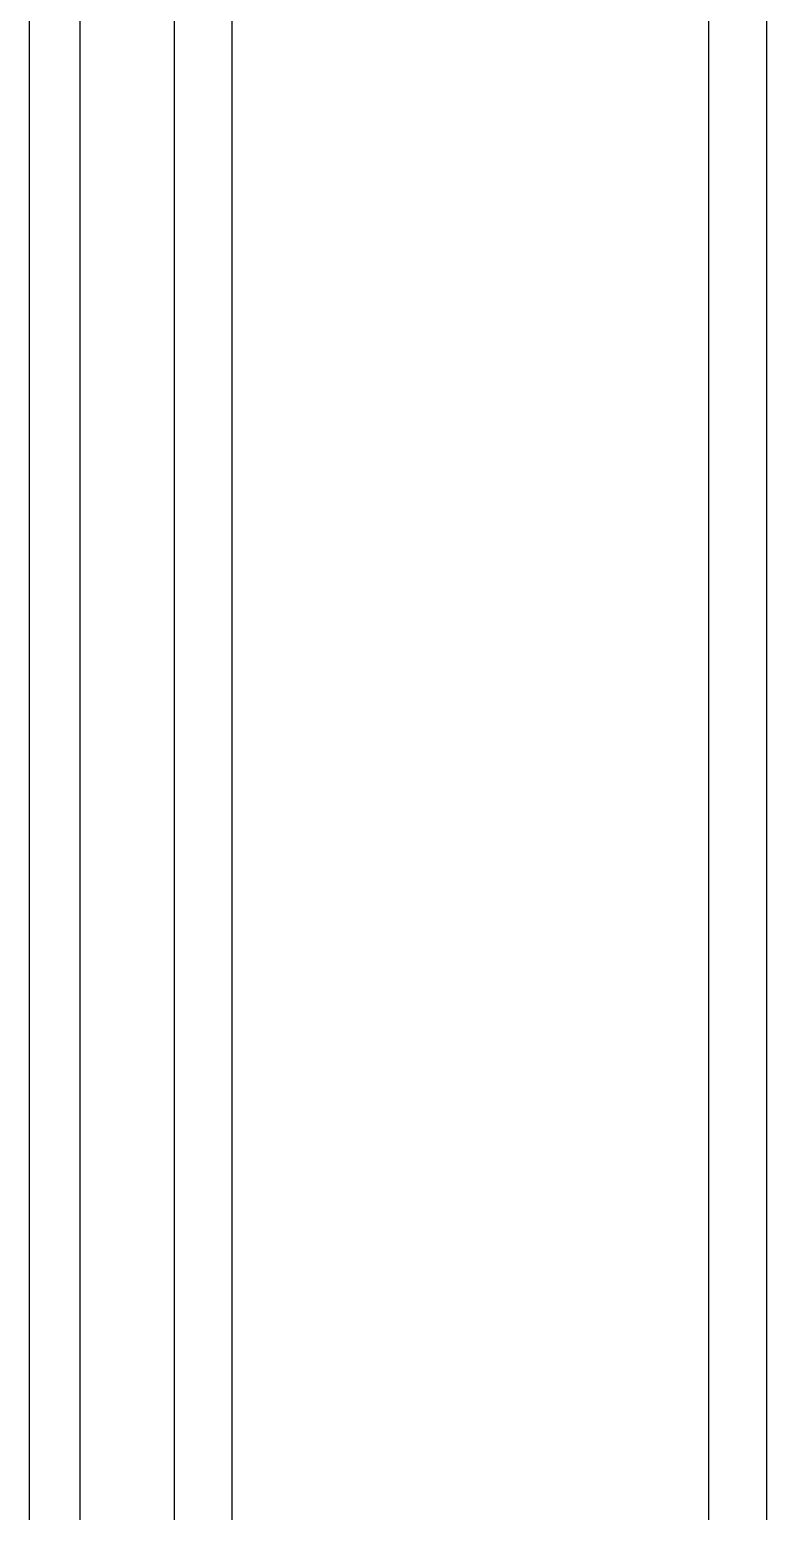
# Model space of a CAD drawing. Extents: x -1396510 to 1250330, y -1892470 to 1623980.
# Drawn here: x -1160499.3 to -1160256.6, y -62579 to -62091 of the extents above; entities that cross this region are included whole.
import ezdxf

# ---------------------------------------------------------------- set-up
doc = ezdxf.new("R2010")
doc.units = 0
doc.header["$LTSCALE"] = 1000
doc.header["$MEASUREMENT"] = 0

msp = doc.modelspace()

# ---------------------------------------------------------------- linework, layer by layer
at = {"linetype": 'Continuous'}
for p, q in [((-1160499.34, -63130.51), (-1160499.34, -61616.54)), ((-1160482.68, -62918.5), (-1160482.68, -61686.9)), ((-1160451.74, -61890.08), (-1160451.74, -63356.1)), ((-1160432.7, -61890.08), (-1160432.7, -63356.1)), ((-1160275.63, -61890.08), (-1160275.63, -63356.1)), ((-1160256.59, -61890.08), (-1160256.59, -63356.1))]:
    msp.add_line(p, q, dxfattribs=at)

doc.saveas('drawing.dxf')
